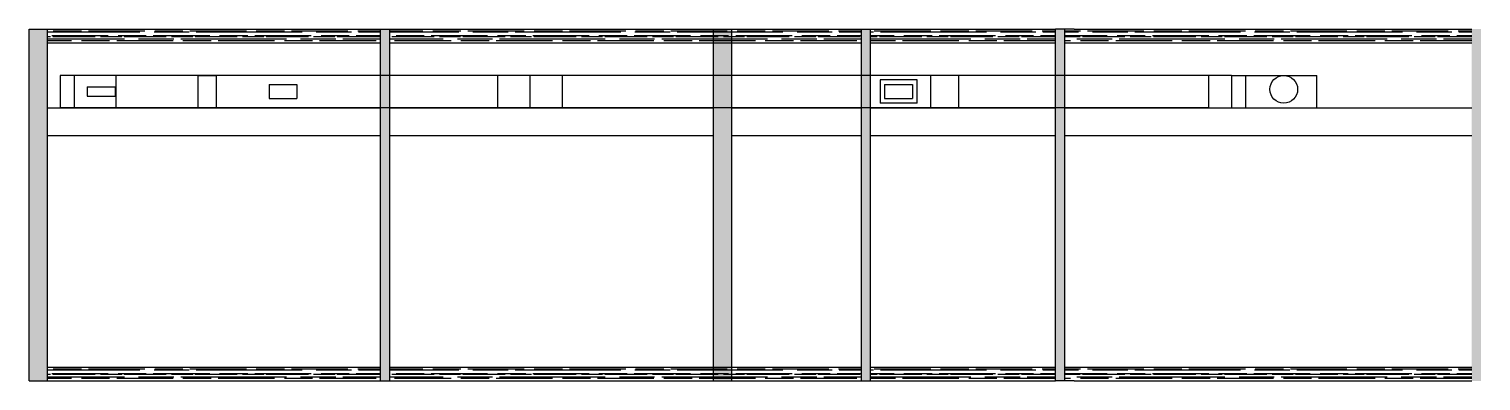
# Model space of a CAD drawing. Header units: millimetres. Extents: x -1288794 to 2153086, y -2701644 to -1428868.
# Drawn here: x 1103671 to 1119371, y -1459853 to -1456053 of the extents above; entities that cross this region are included whole.
import ezdxf

# ---------------------------------------------------------------- set-up
doc = ezdxf.new("R2010")
doc.units = ezdxf.units.MM
doc.header["$LTSCALE"] = 100
for name, color, linetype in [('A-WALL-FULL', 8, 'Continuous'), ('AC-FAD', 6, 'Continuous'), ('AC-SAD', 3, 'Continuous'), ('FALSE-CEILING-LEVEL', 5, 'Continuous')]:
    doc.layers.add(name, color=color, linetype=linetype)

msp = doc.modelspace()

# ---------------------------------------------------------------- hatches: boundary and pattern name
at = {"layer": 'A-WALL-FULL', "true_color": 0xf26722}
h = msp.add_hatch(dxfattribs=at)
h.set_pattern_fill('BRSTONE', color=30, scale=5)
h.set_pattern_definition([(0, (28987.41, -106039.472), (0, 41.91), []), (90, (29101.71, -106039.47), (-63.5, 41.91), [41.91, -41.91]), (90, (29089.01, -106039.47), (-63.5, 41.91), [41.91, -41.91]), (0, (29101.71, -106032.487), (63.5, 41.91), [-114.3, 12.7]), (0, (29101.71, -106025.502), (63.5, 41.91), [-114.3, 12.7]), (0, (29101.71, -106018.517), (63.5, 41.91), [-114.3, 12.7]), (0, (29101.71, -106011.532), (63.5, 41.91), [-114.3, 12.7]), (0, (29101.71, -106004.547), (63.5, 41.91), [-114.3, 12.7])])
h.paths.add_polyline_path([(1103870.6, -1459852.5), (1103670.6, -1459852.5), (1103670.6, -1456052.5), (1103870.6, -1456052.5)])
at = {"layer": 'A-WALL-FULL', "true_color": 0xed1f24}
h = msp.add_hatch(dxfattribs=at)
h.set_pattern_fill('AR-RROOF', color=240, scale=3)
h.set_pattern_definition([(0, (28087.41, -102389.47), (167.64, 76.2), [1143, -152.4, 381, -76.2]), (0, (28188.75, -102351.37), (-76.2, 101.346), [228.6, -25.146, 457.2, -57.15]), (0, (28125.51, -102324.7), (396.24, 51.054), [609.6, -106.68, 304.8, -76.2])])
h.paths.add_polyline_path([(1107470.6, -1456052.5), (1103870.6, -1456052.5), (1103870.6, -1456202.5), (1107470.6, -1456202.5)])
at = {"layer": 'A-WALL-FULL', "true_color": 0xf26722}
h = msp.add_hatch(dxfattribs=at)
h.set_pattern_fill('BRSTONE', color=30, scale=5)
h.set_pattern_definition([(0, (32787.41, -106039.472), (0, 41.91), []), (90, (32901.71, -106039.47), (-63.5, 41.91), [41.91, -41.91]), (90, (32889.01, -106039.47), (-63.5, 41.91), [41.91, -41.91]), (0, (32901.71, -106032.487), (63.5, 41.91), [-114.3, 12.7]), (0, (32901.71, -106025.502), (63.5, 41.91), [-114.3, 12.7]), (0, (32901.71, -106018.517), (63.5, 41.91), [-114.3, 12.7]), (0, (32901.71, -106011.532), (63.5, 41.91), [-114.3, 12.7]), (0, (32901.71, -106004.547), (63.5, 41.91), [-114.3, 12.7])])
h.paths.add_polyline_path([(1107570.6, -1459852.5), (1107470.6, -1459852.5), (1107470.6, -1456052.5), (1107570.6, -1456052.5)])
at = {"layer": 'A-WALL-FULL', "true_color": 0xed1f24}
h = msp.add_hatch(dxfattribs=at)
h.set_pattern_fill('AR-RROOF', color=240, scale=3)
h.set_pattern_definition([(0, (33287.41, -102389.47), (167.64, 76.2), [1143, -152.4, 381, -76.2]), (0, (33388.75, -102351.37), (-76.2, 101.346), [228.6, -25.146, 457.2, -57.15]), (0, (33325.51, -102324.7), (396.24, 51.054), [609.6, -106.68, 304.8, -76.2])])
h.paths.add_polyline_path([(1112670.6, -1456052.5), (1107570.6, -1456052.5), (1107570.6, -1456202.5), (1112670.6, -1456202.5)])
at = {"layer": 'A-WALL-FULL', "true_color": 0xf26722}
h = msp.add_hatch(dxfattribs=at)
h.set_pattern_fill('BRSTONE', color=30, scale=5)
h.set_pattern_definition([(0, (36387.41, -106039.472), (0, 41.91), []), (90, (36501.71, -106039.47), (-63.5, 41.91), [41.91, -41.91]), (90, (36489.01, -106039.47), (-63.5, 41.91), [41.91, -41.91]), (0, (36501.71, -106032.487), (63.5, 41.91), [-114.3, 12.7]), (0, (36501.71, -106025.502), (63.5, 41.91), [-114.3, 12.7]), (0, (36501.71, -106018.517), (63.5, 41.91), [-114.3, 12.7]), (0, (36501.71, -106011.532), (63.5, 41.91), [-114.3, 12.7]), (0, (36501.71, -106004.547), (63.5, 41.91), [-114.3, 12.7])])
h.paths.add_polyline_path([(1111270.6, -1459852.5), (1111070.6, -1459852.5), (1111070.6, -1456052.5), (1111270.6, -1456052.5)])
h = msp.add_hatch(dxfattribs=at)
h.set_pattern_fill('BRSTONE', color=30, scale=5)
h.set_pattern_definition([(0, (37887.41, -106039.472), (0, 41.91), []), (90, (38001.71, -106039.47), (-63.5, 41.91), [41.91, -41.91]), (90, (37989.01, -106039.47), (-63.5, 41.91), [41.91, -41.91]), (0, (38001.71, -106032.487), (63.5, 41.91), [-114.3, 12.7]), (0, (38001.71, -106025.502), (63.5, 41.91), [-114.3, 12.7]), (0, (38001.71, -106018.517), (63.5, 41.91), [-114.3, 12.7]), (0, (38001.71, -106011.532), (63.5, 41.91), [-114.3, 12.7]), (0, (38001.71, -106004.547), (63.5, 41.91), [-114.3, 12.7])])
h.paths.add_polyline_path([(1112770.6, -1459852.5), (1112670.6, -1459852.5), (1112670.6, -1456052.5), (1112770.6, -1456052.5)])
at = {"layer": 'A-WALL-FULL', "true_color": 0xed1f24}
h = msp.add_hatch(dxfattribs=at)
h.set_pattern_fill('AR-RROOF', color=240, scale=3)
h.set_pattern_definition([(0, (35487.41, -102389.47), (167.64, 76.2), [1143, -152.4, 381, -76.2]), (0, (35588.75, -102351.37), (-76.2, 101.346), [228.6, -25.146, 457.2, -57.15]), (0, (35525.51, -102324.7), (396.24, 51.054), [609.6, -106.68, 304.8, -76.2])])
h.paths.add_polyline_path([(1114770.6, -1456052.5), (1112770.6, -1456052.5), (1112770.6, -1456202.5), (1114770.6, -1456202.5)])
at = {"layer": 'A-WALL-FULL', "true_color": 0xf26722}
h = msp.add_hatch(dxfattribs=at)
h.set_pattern_fill('BRSTONE', color=30, scale=5)
h.set_pattern_definition([(0, (39987.41, -106039.472), (0, 41.91), []), (90, (40101.71, -106039.47), (-63.5, 41.91), [41.91, -41.91]), (90, (40089.01, -106039.47), (-63.5, 41.91), [41.91, -41.91]), (0, (40101.71, -106032.487), (63.5, 41.91), [-114.3, 12.7]), (0, (40101.71, -106025.502), (63.5, 41.91), [-114.3, 12.7]), (0, (40101.71, -106018.517), (63.5, 41.91), [-114.3, 12.7]), (0, (40101.71, -106011.532), (63.5, 41.91), [-114.3, 12.7]), (0, (40101.71, -106004.547), (63.5, 41.91), [-114.3, 12.7])])
h.paths.add_polyline_path([(1114870.6, -1459852.5), (1114770.6, -1459852.5), (1114770.6, -1456052.5), (1114870.6, -1456052.5)])
at = {"layer": 'A-WALL-FULL', "true_color": 0xed1f24}
h = msp.add_hatch(dxfattribs=at)
h.set_pattern_fill('AR-RROOF', color=240, scale=3)
h.set_pattern_definition([(0, (39987.41, -102389.47), (167.64, 76.2), [1143, -152.4, 381, -76.2]), (0, (40088.75, -102351.37), (-76.2, 101.346), [228.6, -25.146, 457.2, -57.15]), (0, (40025.51, -102324.7), (396.24, 51.054), [609.6, -106.68, 304.8, -76.2])])
h.paths.add_polyline_path([(1119270.6, -1456052.5), (1114870.6, -1456052.5), (1114870.6, -1456202.5), (1119270.6, -1456202.5)])
at = {"layer": 'A-WALL-FULL', "true_color": 0xf26722}
h = msp.add_hatch(dxfattribs=at)
h.set_pattern_fill('BRSTONE', color=30, scale=2)
h.set_pattern_definition([(0, (38987.409, -106039.472), (0, 16.764), []), (90, (39033.129, -106039.472), (-25.4, 16.764), [16.764, -16.764]), (90, (39028.049, -106039.472), (-25.4, 16.764), [16.764, -16.764]), (0, (39033.129, -106036.678), (25.4, 16.764), [-45.72, 5.08]), (0, (39033.129, -106033.884), (25.4, 16.764), [-45.72, 5.08]), (0, (39033.129, -106031.09), (25.4, 16.764), [-45.72, 5.08]), (0, (39033.129, -106028.296), (25.4, 16.764), [-45.72, 5.08]), (0, (39033.129, -106025.502), (25.4, 16.764), [-45.72, 5.08])])
h.paths.add_polyline_path([(1119370.6, -1456052.5), (1119270.6, -1456052.5), (1119270.6, -1459852.5), (1119370.6, -1459852.5)])
at = {"layer": 'A-WALL-FULL', "true_color": 0xed1f24}
h = msp.add_hatch(dxfattribs=at)
h.set_pattern_fill('AR-RROOF', color=240, scale=3)
h.set_pattern_definition([(0, (28087.41, -106039.47), (167.64, 76.2), [1143, -152.4, 381, -76.2]), (0, (28188.75, -106001.37), (-76.2, 101.346), [228.6, -25.146, 457.2, -57.15]), (0, (28125.51, -105974.7), (396.24, 51.054), [609.6, -106.68, 304.8, -76.2])])
h.paths.add_polyline_path([(1107470.6, -1459702.5), (1103870.6, -1459702.5), (1103870.6, -1459852.5), (1107470.6, -1459852.5)])
h = msp.add_hatch(dxfattribs=at)
h.set_pattern_fill('AR-RROOF', color=240, scale=3)
h.set_pattern_definition([(0, (33287.41, -106039.47), (167.64, 76.2), [1143, -152.4, 381, -76.2]), (0, (33388.75, -106001.37), (-76.2, 101.346), [228.6, -25.146, 457.2, -57.15]), (0, (33325.51, -105974.7), (396.24, 51.054), [609.6, -106.68, 304.8, -76.2])])
h.paths.add_polyline_path([(1112670.6, -1459702.5), (1107570.6, -1459702.5), (1107570.6, -1459852.5), (1112670.6, -1459852.5)])
h = msp.add_hatch(dxfattribs=at)
h.set_pattern_fill('AR-RROOF', color=240, scale=3)
h.set_pattern_definition([(0, (35487.41, -106039.47), (167.64, 76.2), [1143, -152.4, 381, -76.2]), (0, (35588.75, -106001.37), (-76.2, 101.346), [228.6, -25.146, 457.2, -57.15]), (0, (35525.51, -105974.7), (396.24, 51.054), [609.6, -106.68, 304.8, -76.2])])
h.paths.add_polyline_path([(1114770.6, -1459702.5), (1112770.6, -1459702.5), (1112770.6, -1459852.5), (1114770.6, -1459852.5)])
h = msp.add_hatch(dxfattribs=at)
h.set_pattern_fill('AR-RROOF', color=240, scale=3)
h.set_pattern_definition([(0, (39987.41, -106039.47), (167.64, 76.2), [1143, -152.4, 381, -76.2]), (0, (40088.75, -106001.37), (-76.2, 101.346), [228.6, -25.146, 457.2, -57.15]), (0, (40025.51, -105974.7), (396.24, 51.054), [609.6, -106.68, 304.8, -76.2])])
h.paths.add_polyline_path([(1119270.6, -1459702.5), (1114870.6, -1459702.5), (1114870.6, -1459852.5), (1119270.6, -1459852.5)])

# ---------------------------------------------------------------- linework, layer by layer
at = {"layer": 'A-WALL-FULL'}
for p, q in [((1103670.6, -1456052.5), (1107470.6, -1456052.5)), ((1103670.6, -1459852.5), (1103670.6, -1456052.5)), ((1103870.6, -1459852.5), (1103870.6, -1456052.5)), ((1107470.6, -1456052.5), (1112670.6, -1456052.5)), ((1107470.6, -1459852.5), (1107470.6, -1456052.5)), ((1107570.6, -1459852.5), (1107570.6, -1456052.5)), ((1111070.6, -1459852.5), (1111070.6, -1456052.5)), ((1111270.6, -1459852.5), (1111270.6, -1456052.5)), ((1112670.6, -1459852.5), (1112670.6, -1456052.5)), ((1112670.6, -1456052.5), (1114770.6, -1456052.5)), ((1112770.6, -1459852.5), (1112770.6, -1456052.5)), ((1114770.6, -1459852.5), (1114770.6, -1456052.5)), ((1114970.6, -1456052.5), (1114770.6, -1456052.5)), ((1114870.6, -1459852.5), (1114870.6, -1456052.5)), ((1114970.6, -1456052.5), (1119270.6, -1456052.5)), ((1103870.6, -1456202.5), (1107470.6, -1456202.5)), ((1107570.6, -1456202.5), (1112670.6, -1456202.5)), ((1112770.6, -1456202.5), (1114770.6, -1456202.5)), ((1114870.6, -1456202.5), (1119270.6, -1456202.5)), ((1103870.6, -1459702.5), (1107470.6, -1459702.5)), ((1107570.6, -1459702.5), (1112670.6, -1459702.5)), ((1112770.6, -1459702.5), (1114770.6, -1459702.5)), ((1114870.6, -1459702.5), (1119270.6, -1459702.5)), ((1103670.6, -1459852.5), (1107470.6, -1459852.5)), ((1107470.6, -1459852.5), (1112670.6, -1459852.5)), ((1112670.6, -1459852.5), (1114770.6, -1459852.5)), ((1114970.6, -1459852.5), (1114770.6, -1459852.5)), ((1114970.6, -1459852.5), (1119270.6, -1459852.5))]:
    msp.add_line(p, q, dxfattribs=at)
at = {"layer": 'AC-FAD'}
for p, q in [((1105817.7, -1456552.5), (1104008.2, -1456552.5)), ((1104008.2, -1456552.5), (1104008.2, -1456902.5)), ((1104158.2, -1456552.5), (1104158.2, -1456902.5)), ((1104608.2, -1456552.5), (1104608.2, -1456902.5)), ((1106117.7, -1456552.5), (1105817.7, -1456552.5)), ((1108735.5, -1456552.5), (1106117.7, -1456552.5)), ((1109435.5, -1456552.5), (1108735.5, -1456552.5)), ((1108735.5, -1456552.5), (1108735.5, -1456902.5)), ((1109085.5, -1456552.5), (1109085.5, -1456902.5)), ((1111574.9, -1456552.5), (1109435.5, -1456552.5)), ((1109435.5, -1456552.5), (1109435.5, -1456902.5)), ((1112398.9, -1456552.5), (1111574.9, -1456552.5)), ((1113422.5, -1456552.5), (1112398.9, -1456552.5)), ((1113272.5, -1456602.5), (1112872.5, -1456602.5)), ((1112872.5, -1456602.5), (1112872.5, -1456852.5)), ((1113272.5, -1456852.5), (1113272.5, -1456602.5)), ((1113722.5, -1456552.5), (1113422.5, -1456552.5)), ((1113422.5, -1456902.5), (1113422.5, -1456552.5)), ((1116424.7, -1456552.5), (1113722.5, -1456552.5)), ((1113722.5, -1456552.5), (1113722.5, -1456902.5)), ((1116674.7, -1456552.5), (1116424.7, -1456552.5)), ((1116424.7, -1456552.5), (1116424.7, -1456902.5)), ((1116674.7, -1456552.5), (1116824.7, -1456552.5)), ((1116674.7, -1456552.5), (1116674.7, -1456902.5)), ((1116824.7, -1456552.5), (1116824.7, -1456902.5)), ((1116824.7, -1456552.5), (1117597.2, -1456552.5)), ((1117597.2, -1456902.5), (1117597.2, -1456552.5)), ((1105817.7, -1456902.5), (1104008.2, -1456902.5)), ((1106117.7, -1456902.5), (1105817.7, -1456902.5)), ((1108735.5, -1456902.5), (1106117.7, -1456902.5)), ((1109435.5, -1456902.5), (1108735.5, -1456902.5)), ((1111574.9, -1456902.5), (1109435.5, -1456902.5)), ((1112398.9, -1456902.5), (1111574.9, -1456902.5)), ((1113422.5, -1456902.5), (1112398.9, -1456902.5)), ((1113272.5, -1456852.5), (1112872.5, -1456852.5)), ((1113722.5, -1456902.5), (1113422.5, -1456902.5)), ((1116424.7, -1456902.5), (1113722.5, -1456902.5)), ((1116424.7, -1456902.5), (1116674.7, -1456902.5)), ((1116674.7, -1456902.5), (1116824.7, -1456902.5)), ((1116824.7, -1456902.5), (1117597.2, -1456902.5))]:
    msp.add_line(p, q, dxfattribs=at)
at = {"layer": 'AC-FAD', "color": 1}
for p, q in [((1104300.8, -1456677.5), (1104300.8, -1456777.5)), ((1104300.8, -1456677.5), (1104600.8, -1456677.5)), ((1104300.8, -1456777.5), (1104600.8, -1456777.5)), ((1104600.8, -1456677.5), (1104600.8, -1456777.5)), ((1106267.7, -1456652.5), (1106267.7, -1456802.5)), ((1106267.7, -1456652.5), (1106567.7, -1456652.5)), ((1106267.7, -1456802.5), (1106567.7, -1456802.5)), ((1106567.7, -1456652.5), (1106567.7, -1456802.5)), ((1112922.5, -1456652.5), (1112922.5, -1456802.5)), ((1112922.5, -1456652.5), (1113222.5, -1456652.5)), ((1112922.5, -1456802.5), (1113222.5, -1456802.5)), ((1113222.5, -1456652.5), (1113222.5, -1456802.5))]:
    msp.add_line(p, q, dxfattribs=at)
at = {"layer": 'AC-SAD'}
for p, q in [((1105495.6, -1456552.5), (1105495.6, -1456902.5)), ((1105495.6, -1456552.5), (1105695.6, -1456552.5)), ((1105695.6, -1456552.5), (1105695.6, -1456902.5)), ((1105495.6, -1456902.5), (1105695.6, -1456902.5))]:
    msp.add_line(p, q, dxfattribs=at)
msp.add_circle((1117238.5, -1456703), 150, dxfattribs=at)
at = {"layer": 'FALSE-CEILING-LEVEL'}
for p, q in [((1103870.6, -1456902.5), (1107470.6, -1456902.5)), ((1107570.6, -1456902.5), (1111070.6, -1456902.5)), ((1111270.6, -1456902.5), (1112670.6, -1456902.5)), ((1112770.6, -1456902.5), (1114770.6, -1456902.5)), ((1114870.6, -1456902.5), (1119270.6, -1456902.5)), ((1103870.6, -1457202.5), (1107470.6, -1457202.5)), ((1107570.6, -1457202.5), (1111070.6, -1457202.5)), ((1111270.6, -1457202.5), (1112670.6, -1457202.5)), ((1112770.6, -1457202.5), (1114770.6, -1457202.5)), ((1114870.6, -1457202.5), (1119270.6, -1457202.5))]:
    msp.add_line(p, q, dxfattribs=at)

doc.saveas('drawing.dxf')
